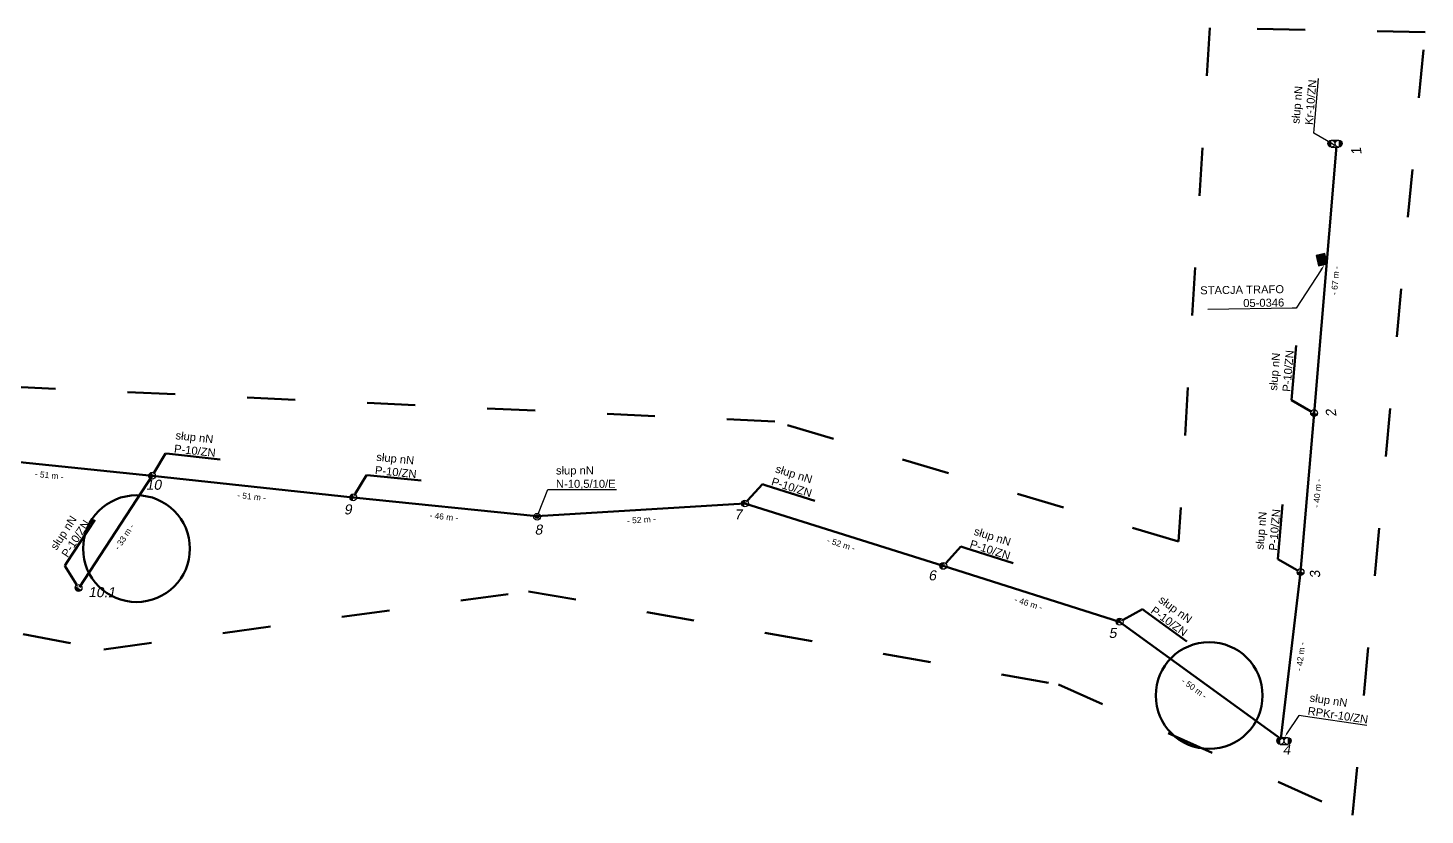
# Model space of a CAD drawing. Header units: metres. Extents: x 7547313 to 7555771, y 5771206 to 5789306.
# Drawn here: x 7555421.8 to 7555771, y 5789109 to 5789305.6 of the extents above; entities that cross this region are included whole.
import ezdxf
from ezdxf import colors
from ezdxf.entities.mleader import LeaderData, LeaderLine
from ezdxf.math import Vec2, Vec3

# ---------------------------------------------------------------- set-up
doc = ezdxf.new("R2010")
doc.units = ezdxf.units.M
doc.linetypes.add('GCAD_ISO03W100', pattern=[30, 12, -18])
for name, color, linetype, lineweight in [('!TELE', 30, 'SCARPLINE1A', 50), ('!trafo_05-0346', 6, 'GCAD_ISO03W100', 50), ('_MM LINIA Sn', 40, 'Continuous', 30), ('_numery', 7, 'Continuous', 40), ('_PRZEWIESZENIA', 6, 'Continuous', 50)]:
    doc.layers.add(name, color=color, linetype=linetype, lineweight=lineweight)
for name, color, linetype in [('!wymiary', 7, 'Continuous'), ('_MM opisy', 7, 'Continuous'), ('_MM slupy', 5, 'Continuous'), ('_mm trafo', 3, 'Continuous')]:
    doc.layers.add(name, color=color, linetype=linetype)
doc.layers.add('_arkusze model', color=7, linetype='Continuous', lineweight=50, plot=False)
doc.styles.get("Standard").update_dxf_attribs({"font": 'arial.ttf'})
doc.linetypes.add('SCARPLINE1A', pattern='A,2,[150,AAA.SHX,S=1,R=0,X=0,Y=0],1e-11', length=2)
doc.dimstyles.new('opis linie', dxfattribs={"dimtxt": 1.5, "dimasz": 0.18, "dimexe": 0.18, "dimexo": 0.0625, "dimgap": 2.5, "dimtad": 4, "dimdec": 0, "dimzin": 0, "dimdsep": 46, "dimtxsty": 'Standard', "dimcen": 0.09, "dimse1": 1, "dimse2": 1, "dimsd1": 1, "dimsd2": 1, "dimclrt": 256, "dimadec": 0, "dimazin": 0, "dimtfac": 1, "dimtdec": 0, "dimtofl": 0, "dimtmove": 0, "dimatfit": 3, "dimfxl": 1, "dimtfill": 1, "dimtolj": 1, "dimtzin": 0, "dimarcsym": 0})

# ---------------------------------------------------------------- blocks, each defined once
blk = doc.blocks.new('*D23')
at = {"layer": 'Defpoints', "color": 0}
for p in [(7555452.87, 5789193.76), (7555434.06, 5789166.34), (7555434.68, 5789165.93)]:
    blk.add_point(p, dxfattribs=at)
at = {"layer": '!wymiary', "insert": (7555445.89, 5789178.47), "char_height": 1.5, "attachment_point": 5, "rotation": 56.8281, "bg_fill": 3, "box_fill_scale": 1.1, "bg_fill_color": 9, "bg_fill_true_color": 13158600, "bg_fill_transparency": 0}
blk.add_mtext('\\A1;- 33 m -', dxfattribs=at)
blk = doc.blocks.new('*D25')
at = {"layer": 'Defpoints', "color": 0}
for p in [(7555748.85, 5789276.09), (7555742.53, 5789209.48), (7555743.28, 5789209.42)]:
    blk.add_point(p, dxfattribs=at)
at = {"layer": '!wymiary', "insert": (7555748.57, 5789242.54), "char_height": 1.5, "attachment_point": 5, "rotation": 85.2202, "bg_fill": 3, "box_fill_scale": 1.1, "bg_fill_color": 9, "bg_fill_true_color": 13158600, "bg_fill_transparency": 0}
blk.add_mtext('\\A1;- 67 m -', dxfattribs=at)
blk = doc.blocks.new('*D26')
at = {"layer": 'Defpoints', "color": 0}
for p in [(7555743.28, 5789209.42), (7555739.14, 5789169.77), (7555739.89, 5789169.71)]:
    blk.add_point(p, dxfattribs=at)
at = {"layer": '!wymiary', "insert": (7555744.09, 5789189.35), "char_height": 1.5, "attachment_point": 5, "rotation": 85.1289, "bg_fill": 3, "box_fill_scale": 1.1, "bg_fill_color": 9, "bg_fill_true_color": 13158600, "bg_fill_transparency": 0}
blk.add_mtext('\\A1;- 40 m -', dxfattribs=at)
blk = doc.blocks.new('*D27')
at = {"layer": 'Defpoints', "color": 0}
for p in [(7555739.89, 5789169.71), (7555734.19, 5789128.12), (7555734.93, 5789128.03)]:
    blk.add_point(p, dxfattribs=at)
at = {"layer": '!wymiary', "insert": (7555739.9, 5789148.57), "char_height": 1.5, "attachment_point": 5, "rotation": 83.2121, "bg_fill": 3, "box_fill_scale": 1.1, "bg_fill_color": 9, "bg_fill_true_color": 13158600, "bg_fill_transparency": 0}
blk.add_mtext('\\A1;- 42 m -', dxfattribs=at)
blk = doc.blocks.new('*D28')
at = {"layer": 'Defpoints', "color": 0}
for p in [(7555694.67, 5789157.29), (7555695.11, 5789157.9), (7555734.93, 5789128.03)]:
    blk.add_point(p, dxfattribs=at)
at = {"layer": '!wymiary', "insert": (7555713.32, 5789140.63), "char_height": 1.5, "attachment_point": 5, "rotation": 323.989, "bg_fill": 3, "box_fill_scale": 1.1, "bg_fill_color": 9, "bg_fill_true_color": 13158600, "bg_fill_transparency": 0}
blk.add_mtext('\\A1;- 50 m -', dxfattribs=at)
blk = doc.blocks.new('*D29')
at = {"layer": 'Defpoints', "color": 0}
for p in [(7555650.61, 5789171.25), (7555650.84, 5789171.96), (7555694.67, 5789157.29)]:
    blk.add_point(p, dxfattribs=at)
at = {"layer": '!wymiary', "insert": (7555671.88, 5789161.87), "char_height": 1.5, "attachment_point": 5, "rotation": 342.4271, "bg_fill": 3, "box_fill_scale": 1.1, "bg_fill_color": 9, "bg_fill_true_color": 13158600, "bg_fill_transparency": 0}
blk.add_mtext('\\A1;- 46 m -', dxfattribs=at)
blk = doc.blocks.new('*D30')
at = {"layer": 'Defpoints', "color": 0}
for p in [(7555601.02, 5789186.83), (7555601.25, 5789187.55), (7555650.61, 5789171.25)]:
    blk.add_point(p, dxfattribs=at)
at = {"layer": '!wymiary', "insert": (7555625.06, 5789176.64), "char_height": 1.5, "attachment_point": 5, "rotation": 342.5491, "bg_fill": 3, "box_fill_scale": 1.1, "bg_fill_color": 9, "bg_fill_true_color": 13158600, "bg_fill_transparency": 0}
blk.add_mtext('\\A1;- 52 m -', dxfattribs=at)
blk = doc.blocks.new('*D31')
at = {"layer": 'Defpoints', "color": 0}
for p in [(7555601.02, 5789186.83), (7555548.94, 5789184.45), (7555548.99, 5789183.7)]:
    blk.add_point(p, dxfattribs=at)
at = {"layer": '!wymiary', "insert": (7555575.16, 5789182.75), "char_height": 1.5, "attachment_point": 5, "rotation": 3.4491, "bg_fill": 3, "box_fill_scale": 1.1, "bg_fill_color": 9, "bg_fill_true_color": 13158600, "bg_fill_transparency": 0}
blk.add_mtext('\\A1;- 52 m -', dxfattribs=at)
blk = doc.blocks.new('*D32')
at = {"layer": 'Defpoints', "color": 0}
for p in [(7555503.19, 5789189.1), (7555503.12, 5789188.35), (7555548.99, 5789183.7)]:
    blk.add_point(p, dxfattribs=at)
at = {"layer": '!wymiary', "insert": (7555525.8, 5789183.52), "char_height": 1.5, "attachment_point": 5, "rotation": 354.2108, "bg_fill": 3, "box_fill_scale": 1.1, "bg_fill_color": 9, "bg_fill_true_color": 13158600, "bg_fill_transparency": 0}
blk.add_mtext('\\A1;- 46 m -', dxfattribs=at)
blk = doc.blocks.new('*D33')
at = {"layer": 'Defpoints', "color": 0}
for p in [(7555452.87, 5789193.76), (7555452.95, 5789194.5), (7555503.12, 5789188.35)]:
    blk.add_point(p, dxfattribs=at)
at = {"layer": '!wymiary', "insert": (7555477.73, 5789188.55), "char_height": 1.5, "attachment_point": 5, "rotation": 353.8563, "bg_fill": 3, "box_fill_scale": 1.1, "bg_fill_color": 9, "bg_fill_true_color": 13158600, "bg_fill_transparency": 0}
blk.add_mtext('\\A1;- 51 m -', dxfattribs=at)
blk = doc.blocks.new('*D34')
at = {"layer": 'Defpoints', "color": 0}
for p in [(7555401.95, 5789198.99), (7555402.02, 5789199.73), (7555452.87, 5789193.76)]:
    blk.add_point(p, dxfattribs=at)
at = {"layer": '!wymiary', "insert": (7555427.15, 5789193.87), "char_height": 1.5, "attachment_point": 5, "rotation": 354.1376, "bg_fill": 3, "box_fill_scale": 1.1, "bg_fill_color": 9, "bg_fill_true_color": 13158600, "bg_fill_transparency": 0}
blk.add_mtext('\\A1;- 51 m -', dxfattribs=at)
blk = doc.blocks.new('ZN')
at = {"layer": '_MM slupy', "transparency": 33554687}
h = blk.add_hatch(color=256, dxfattribs=at)
h.dxf.hatch_style = 1
h.paths.add_polyline_path([(0, -0.86), (0, 0.86, 1)])
at = {"layer": '_MM slupy'}
blk.add_circle((0, 0), 0.857, dxfattribs=at)
blk = doc.blocks.new('R')
at = {"layer": '_MM slupy', "transparency": 33554687}
h = blk.add_hatch(color=256, dxfattribs=at)
h.dxf.hatch_style = 1
h.paths.add_polyline_path([(-0.93, -0.86), (-0.93, 0.86, 1)])
h = blk.add_hatch(color=256, dxfattribs=at)
h.dxf.hatch_style = 1
h.paths.add_polyline_path([(0.93, 0.86), (0.93, -0.86, 1)])
at = {"layer": '_MM slupy'}
for points in [[(-0.93, 0.86), (0.93, 0.86)], [(-0.93, -0.86), (0.93, -0.86)]]:
    blk.add_lwpolyline(points, dxfattribs=at)
for centre in [(-0.93, 0), (0.93, 0)]:
    blk.add_circle(centre, 0.857, dxfattribs=at)
blk = doc.blocks.new('E')
at = {"layer": '_MM slupy'}
h = blk.add_hatch(color=256, dxfattribs=at)
h.dxf.hatch_style = 1
h.paths.add_polyline_path([(0.27, 0.37, 1), (-0.27, -0.37, 1)])
for radius in [0.857, 0.457]:
    blk.add_circle((0, 0), radius, dxfattribs=at)
blk = doc.blocks.new('trafo')
at = {"layer": '_mm trafo'}
h = blk.add_hatch(color=256, dxfattribs=at)
h.dxf.hatch_style = 1
h.paths.add_polyline_path([(-1.15, 1.02), (-0.52, -1.51), (1.64, -0.96), (1.01, 1.59)])
at = {"layer": '_MM LINIA Sn', "color": 2, "lineweight": 60}
for p, q in [((0.58, 0.02), (-0.43, 0.9)), ((-0.32, -0.23), (0.58, 0.02)), ((0.58, -0.92), (-0.32, -0.23)), ((0.55, -0.72), (0.41, -0.9)), ((0.41, -0.9), (0.58, -0.92)), ((0.58, -0.92), (0.55, -0.72))]:
    blk.add_line(p, q, dxfattribs=at)
at = {"layer": '_mm trafo', "flags": 128}
blk.add_lwpolyline([(-0.52, -1.52), (1.64, -0.96), (0.98, 1.58), (-1.17, 0.99), (-0.52, -1.52)], close=True, dxfattribs=at)
blk = doc.blocks.new('q')
at = {"layer": '_MM slupy'}
blk.add_blockref('ZN', (0, 0), dxfattribs=at)
at = {"layer": '_MM opisy'}
ml = blk.add_multileader_mtext('Standard', dxfattribs=at)
ml.set_content('\\pxql;słup nN\\PP-10/ZN', color=256)
ml.set_leader_properties()
ml.build(insert=Vec2(0, 0))
ml.multileader.update_dxf_attribs({"has_text_frame": 1, "text_left_attachment_type": 5, "text_right_attachment_type": 5, "dogleg_length": 1, "arrow_head_size": 1})
ctx = ml.context
ctx.base_point, ctx.char_height, ctx.arrow_head_size, ctx.landing_gap_size, ctx.plane_origin = Vec3(3.75, 5.9), 2, 1, 1, Vec3(1.72, -1.42)
ctx.left_attachment, ctx.right_attachment = 5, 5
notes = []
notes.append((ctx, [(0, (1, 1, 0), (2.75, 5.9), (1, 0), 1, [(0, [(0, 0), (2.75, 5.9)], 0, [])])]))
ctx.mtext.insert, ctx.mtext.flow_direction = Vec3(4.75, 11.7), 5
ctx.mtext.has_bg_fill, ctx.mtext.bg_color, ctx.mtext.bg_scale_factor, ctx.mtext.bg_transparency, ctx.mtext.use_window_bg_color = 1, -1023410175, 1, 0, 1
for ctx, leaders in notes:
    for number, flags, end, landing, length, lines in leaders:
        leader = LeaderData()
        leader.index, (leader.has_last_leader_line, leader.has_dogleg_vector, leader.attachment_direction) = number, flags
        leader.last_leader_point, leader.dogleg_vector, leader.dogleg_length = Vec3(end), Vec3(landing), length
        for number, points, colour, breaks in lines:
            line = LeaderLine()
            line.index, line.vertices, line.color, line.breaks = number, Vec3.list(points), colors.encode_raw_color(colour), breaks
            leader.lines.append(line)
        ctx.leaders.append(leader)

msp = doc.modelspace()

# ---------------------------------------------------------------- linework, layer by layer
at = {"layer": '!TELE'}
for points in [[(7555114.96, 5789188.91), (7555155.55, 5789190.47), (7555200.55, 5789191.99), (7555250.19, 5789193.88), (7555300.45, 5789196.63), (7555353.15, 5789197.71), (7555401.95, 5789198.99), (7555452.87, 5789193.76), (7555503.12, 5789188.35), (7555548.99, 5789183.7), (7555601.02, 5789186.83), (7555650.61, 5789171.25), (7555694.67, 5789157.29), (7555734.93, 5789128.03), (7555739.89, 5789169.71), (7555743.28, 5789209.42), (7555748.85, 5789276.09)], [(7555452.87, 5789193.76), (7555434.68, 5789165.93)]]:
    msp.add_lwpolyline(points, dxfattribs=at)

# ---------------------------------------------------------------- next in the draw order: dimensions: what is measured, and where the dimension line sits
at = {"layer": '!wymiary'}
for p1, p2, picture, middle in [((7555748.85, 5789276.09), (7555743.28, 5789209.42), '*D25', (7555748.57, 5789242.54)), ((7555452.87, 5789193.76), (7555434.68, 5789165.93), '*D23', (7555445.89, 5789178.47))]:
    dim = msp.add_aligned_dim(p1=p1, p2=p2, distance=-0.75, dimstyle='opis linie', override={"dimpost": '- <> m -'}, dxfattribs=at)
    dim.commit()
    dim.dimension.update_dxf_attribs({"geometry": picture, "text_midpoint": middle})

# ---------------------------------------------------------------- next in the draw order: block references
at = {"layer": '!TELE', "rotation": 56.82809043970897}
msp.add_blockref('q', (7555434.47, 5789165.72), dxfattribs=at)
at = {"layer": '_arkusze model', "rotation": 357.3066721443945}
msp.add_blockref('trafo', (7555744.94, 5789247.74), dxfattribs=at)

# ---------------------------------------------------------------- next in the draw order: texts
at = {"layer": '_numery', "oblique": 10}
msp.add_text('1', height=2.5, rotation=98.7744, dxfattribs=at).set_placement((7555755.21, 5789274.02))

# ---------------------------------------------------------------- next in the draw order: dimensions: what is measured, and where the dimension line sits
at = {"layer": '!wymiary'}
dim = msp.add_aligned_dim(p1=(7555743.28, 5789209.42), p2=(7555739.89, 5789169.71), distance=-0.75, dimstyle='opis linie', override={"dimpost": '- <> m -'}, dxfattribs=at)
dim.commit()
dim.dimension.update_dxf_attribs({"geometry": '*D26', "text_midpoint": (7555744.09, 5789189.35)})

# ---------------------------------------------------------------- next in the draw order: leaders
at = {"layer": '_MM opisy'}
ml = msp.add_multileader_mtext('Standard', dxfattribs=at)
ml.set_content('\\pxql;słup nN\\PKr-10/ZN', color=256)
ml.set_leader_properties()
ml.build(insert=Vec2(0, 0))
ml.multileader.update_dxf_attribs({"has_text_frame": 1, "text_left_attachment_type": 5, "text_right_attachment_type": 5, "dogleg_length": 1, "arrow_head_size": 1})
ctx = ml.context
ctx.base_point, ctx.char_height, ctx.arrow_head_size, ctx.landing_gap_size, ctx.plane_origin, ctx.plane_x_axis, ctx.plane_y_axis = Vec3(7555743.28, 5789280.32), 2, 1, 1, Vec3(7555750.41, 5789277.68), Vec3(0.083326, 0.996522), Vec3(-0.996522, 0.083326)
ctx.left_attachment, ctx.right_attachment = 5, 5
notes = []
notes.append((ctx, [(0, (1, 1, 0), (7555743.2, 5789279.33), (0.083326, 0.996522), 1, [(0, [(7555748.85, 5789276.09), (7555743.2, 5789279.33)], 0, [])])]))
ctx.mtext.insert, ctx.mtext.text_direction, ctx.mtext.flow_direction = Vec3(7555737.62, 5789281.8), Vec3(0.083326, 0.996522), 5
ctx.mtext.has_bg_fill, ctx.mtext.bg_color, ctx.mtext.bg_scale_factor, ctx.mtext.bg_transparency, ctx.mtext.use_window_bg_color = 1, -1023410175, 1, 0, 1
for ctx, leaders in notes:
    for number, flags, end, landing, length, lines in leaders:
        leader = LeaderData()
        leader.index, (leader.has_last_leader_line, leader.has_dogleg_vector, leader.attachment_direction) = number, flags
        leader.last_leader_point, leader.dogleg_vector, leader.dogleg_length = Vec3(end), Vec3(landing), length
        for number, points, colour, breaks in lines:
            line = LeaderLine()
            line.index, line.vertices, line.color, line.breaks = number, Vec3.list(points), colors.encode_raw_color(colour), breaks
            leader.lines.append(line)
        ctx.leaders.append(leader)

# ---------------------------------------------------------------- next in the draw order: block references
at = {"layer": '!TELE', "rotation": 85.22021467403857}
msp.add_blockref('q', (7555743.28, 5789209.42), dxfattribs=at)
msp.add_blockref('R', (7555748.5, 5789276.74))

# ---------------------------------------------------------------- next in the draw order: texts
at = {"layer": '_numery', "oblique": 10}
msp.add_text('10.1', height=2.5, rotation=359.8938, dxfattribs=at).set_placement((7555436.91, 5789163.43))

# ---------------------------------------------------------------- next in the draw order: dimensions: what is measured, and where the dimension line sits
at = {"layer": '!wymiary'}
dim = msp.add_aligned_dim(p1=(7555739.89, 5789169.71), p2=(7555734.93, 5789128.03), distance=-0.75, dimstyle='opis linie', override={"dimpost": '- <> m -'}, dxfattribs=at)
dim.commit()
dim.dimension.update_dxf_attribs({"geometry": '*D27', "text_midpoint": (7555739.9, 5789148.57)})

# ---------------------------------------------------------------- next in the draw order: leaders
at = {"layer": '_mm trafo', "color": 3}
ml = msp.add_multileader_mtext('Standard', dxfattribs=at)
ml.set_content('STACJA TRAFO\\P05-0346', color=3)
ml.set_leader_properties()
ml.build(insert=Vec2(0, 0))
ml.multileader.update_dxf_attribs({"has_text_frame": 1, "text_left_attachment_type": 5, "text_right_attachment_type": 5, "dogleg_length": 1, "arrow_head_size": 1.5})
ctx = ml.context
ctx.base_point, ctx.char_height, ctx.arrow_head_size, ctx.plane_origin, ctx.plane_x_axis, ctx.plane_y_axis = Vec3(7555713.13, 5789235.24), 2, 1.5, Vec3(7555749.08, 5789215.65), Vec3(0.999891, 0.014731), Vec3(-0.014731, 0.999891)
ctx.left_attachment, ctx.right_attachment, ctx.text_align_type, ctx.attachment_type = 5, 5, 2, 2
notes = []
notes.append((ctx, [(0, (1, 1, 0), (7555738.83, 5789235.62), (-0.999891, -0.014731), 1, [(0, [(7555745.84, 5789246.46)], 0, [])])]))
ctx.mtext.insert, ctx.mtext.text_direction, ctx.mtext.rotation, ctx.mtext.alignment, ctx.mtext.flow_direction = Vec3(7555735.75, 5789241.39), Vec3(0.999891, 0.014731), 6.129723, 3, 5
ctx.mtext.has_bg_fill, ctx.mtext.bg_color, ctx.mtext.bg_scale_factor, ctx.mtext.bg_transparency, ctx.mtext.use_window_bg_color = 1, -1073741824, 1, 0, 1
for ctx, leaders in notes:
    for number, flags, end, landing, length, lines in leaders:
        leader = LeaderData()
        leader.index, (leader.has_last_leader_line, leader.has_dogleg_vector, leader.attachment_direction) = number, flags
        leader.last_leader_point, leader.dogleg_vector, leader.dogleg_length = Vec3(end), Vec3(landing), length
        for number, points, colour, breaks in lines:
            line = LeaderLine()
            line.index, line.vertices, line.color, line.breaks = number, Vec3.list(points), colors.encode_raw_color(colour), breaks
            leader.lines.append(line)
        ctx.leaders.append(leader)

# ---------------------------------------------------------------- next in the draw order: block references
at = {"layer": '!TELE', "rotation": 85.12890198385236}
msp.add_blockref('q', (7555739.89, 5789169.71), dxfattribs=at)

# ---------------------------------------------------------------- next in the draw order: texts
at = {"layer": '_numery', "oblique": 10}
msp.add_text('2', height=2.5, rotation=98.7744, dxfattribs=at).set_placement((7555748.91, 5789208.6))

# ---------------------------------------------------------------- next in the draw order: dimensions: what is measured, and where the dimension line sits
at = {"layer": '!wymiary'}
dim = msp.add_aligned_dim(p1=(7555734.93, 5789128.03), p2=(7555694.67, 5789157.29), distance=-0.75, dimstyle='opis linie', override={"dimpost": '- <> m -'}, dxfattribs=at)
dim.commit()
dim.dimension.update_dxf_attribs({"geometry": '*D28', "text_midpoint": (7555713.32, 5789140.63)})

# ---------------------------------------------------------------- next in the draw order: texts
at = {"layer": '_numery', "oblique": 10}
msp.add_text('3', height=2.5, rotation=98.7744, dxfattribs=at).set_placement((7555744.92, 5789168.3))

# ---------------------------------------------------------------- next in the draw order: dimensions: what is measured, and where the dimension line sits
at = {"layer": '!wymiary'}
dim = msp.add_aligned_dim(p1=(7555694.67, 5789157.29), p2=(7555650.61, 5789171.25), distance=-0.75, dimstyle='opis linie', override={"dimpost": '- <> m -'}, dxfattribs=at)
dim.commit()
dim.dimension.update_dxf_attribs({"geometry": '*D29', "text_midpoint": (7555671.88, 5789161.87)})

# ---------------------------------------------------------------- next in the draw order: leaders
at = {"layer": '_MM opisy'}
ml = msp.add_multileader_mtext('Standard', dxfattribs=at)
ml.set_content('\\pxql;słup nN\\PRPKr-10/ZN', color=256)
ml.set_leader_properties()
ml.build(insert=Vec2(0, 0))
ml.multileader.update_dxf_attribs({"has_text_frame": 1, "text_left_attachment_type": 5, "text_right_attachment_type": 5, "dogleg_length": 1, "arrow_head_size": 1})
ctx = ml.context
ctx.base_point, ctx.char_height, ctx.arrow_head_size, ctx.landing_gap_size, ctx.plane_origin, ctx.plane_x_axis, ctx.plane_y_axis = Vec3(7555740.52, 5789133.79), 2, 1, 1, Vec3(7555737.42, 5789126.81), Vec3(0.98921, -0.146506), Vec3(0.146506, 0.98921)
ctx.left_attachment, ctx.right_attachment = 5, 5
notes = []
notes.append((ctx, [(0, (1, 1, 0), (7555739.53, 5789133.94), (0.98921, -0.146506), 1, [(0, [(7555735.93, 5789128.47), (7555739.52, 5789133.9)], 0, [])])]))
ctx.mtext.insert, ctx.mtext.text_direction, ctx.mtext.flow_direction = Vec3(7555742.35, 5789139.35), Vec3(0.98921, -0.146506), 5
ctx.mtext.has_bg_fill, ctx.mtext.bg_color, ctx.mtext.bg_scale_factor, ctx.mtext.bg_transparency, ctx.mtext.use_window_bg_color = 1, -1023410175, 1, 0, 1
for ctx, leaders in notes:
    for number, flags, end, landing, length, lines in leaders:
        leader = LeaderData()
        leader.index, (leader.has_last_leader_line, leader.has_dogleg_vector, leader.attachment_direction) = number, flags
        leader.last_leader_point, leader.dogleg_vector, leader.dogleg_length = Vec3(end), Vec3(landing), length
        for number, points, colour, breaks in lines:
            line = LeaderLine()
            line.index, line.vertices, line.color, line.breaks = number, Vec3.list(points), colors.encode_raw_color(colour), breaks
            leader.lines.append(line)
        ctx.leaders.append(leader)

# ---------------------------------------------------------------- next in the draw order: block references
at = {"layer": '!TELE', "rotation": 323.9889623516407}
msp.add_blockref('q', (7555694.67, 5789157.29), dxfattribs=at)
msp.add_blockref('R', (7555735.76, 5789127.51))

# ---------------------------------------------------------------- next in the draw order: texts
at = {"layer": '_numery', "oblique": 10}
msp.add_text('4', height=2.5, rotation=359.8938, dxfattribs=at).set_placement((7555735.41, 5789124.07))

# ---------------------------------------------------------------- next in the draw order: dimensions: what is measured, and where the dimension line sits
at = {"layer": '!wymiary'}
dim = msp.add_aligned_dim(p1=(7555650.61, 5789171.25), p2=(7555601.02, 5789186.83), distance=-0.75, dimstyle='opis linie', override={"dimpost": '- <> m -'}, dxfattribs=at)
dim.commit()
dim.dimension.update_dxf_attribs({"geometry": '*D30', "text_midpoint": (7555625.06, 5789176.64)})

# ---------------------------------------------------------------- next in the draw order: linework, layer by layer
at = {"layer": '_PRZEWIESZENIA', "color": 3}
msp.add_circle((7555717.05, 5789138.85), 13.34, dxfattribs=at)

# ---------------------------------------------------------------- next in the draw order: block references
at = {"layer": '!TELE', "rotation": 342.4271457254514}
msp.add_blockref('q', (7555650.61, 5789171.25), dxfattribs=at)

# ---------------------------------------------------------------- next in the draw order: texts
at = {"layer": '_numery', "oblique": 10}
msp.add_text('5', height=2.5, rotation=359.8938, dxfattribs=at).set_placement((7555691.95, 5789153.22))

# ---------------------------------------------------------------- next in the draw order: dimensions: what is measured, and where the dimension line sits
at = {"layer": '!wymiary'}
dim = msp.add_aligned_dim(p1=(7555601.02, 5789186.83), p2=(7555548.99, 5789183.7), distance=-0.75, dimstyle='opis linie', override={"dimpost": '- <> m -'}, dxfattribs=at)
dim.commit()
dim.dimension.update_dxf_attribs({"geometry": '*D31', "text_midpoint": (7555575.16, 5789182.75)})

# ---------------------------------------------------------------- next in the draw order: block references
at = {"layer": '!TELE', "rotation": 342.5490562083629}
msp.add_blockref('q', (7555601.02, 5789186.83), dxfattribs=at)

# ---------------------------------------------------------------- next in the draw order: texts
at = {"layer": '_numery', "oblique": 10}
msp.add_text('6', height=2.5, rotation=359.8938, dxfattribs=at).set_placement((7555646.87, 5789167.63))

# ---------------------------------------------------------------- next in the draw order: dimensions: what is measured, and where the dimension line sits
at = {"layer": '!wymiary'}
dim = msp.add_aligned_dim(p1=(7555548.99, 5789183.7), p2=(7555503.12, 5789188.35), distance=-0.75, dimstyle='opis linie', override={"dimpost": '- <> m -'}, dxfattribs=at)
dim.commit()
dim.dimension.update_dxf_attribs({"geometry": '*D32', "text_midpoint": (7555525.8, 5789183.52)})

# ---------------------------------------------------------------- next in the draw order: texts
at = {"layer": '_numery', "oblique": 10}
for s, p in [('7', (7555598.38, 5789182.85)), ('8', (7555548.48, 5789179.06))]:
    msp.add_text(s, height=2.5, rotation=359.8938, dxfattribs=at).set_placement(p)

# ---------------------------------------------------------------- next in the draw order: dimensions: what is measured, and where the dimension line sits
at = {"layer": '!wymiary'}
dim = msp.add_aligned_dim(p1=(7555503.12, 5789188.35), p2=(7555452.87, 5789193.76), distance=-0.75, dimstyle='opis linie', override={"dimpost": '- <> m -'}, dxfattribs=at)
dim.commit()
dim.dimension.update_dxf_attribs({"geometry": '*D33', "text_midpoint": (7555477.73, 5789188.55)})

# ---------------------------------------------------------------- next in the draw order: leaders
at = {"layer": '_MM opisy'}
ml = msp.add_multileader_mtext('Standard', dxfattribs=at)
ml.set_content('\\pxql;słup nN\\PN-10,5/10/E', color=256)
ml.set_leader_properties()
ml.build(insert=Vec2(0, 0))
ml.multileader.update_dxf_attribs({"has_text_frame": 1, "text_left_attachment_type": 5, "text_right_attachment_type": 5, "dogleg_length": 1, "arrow_head_size": 1})
ctx = ml.context
ctx.base_point, ctx.char_height, ctx.arrow_head_size, ctx.landing_gap_size, ctx.plane_origin = Vec3(7555552.8, 5789190.31), 2, 1, 1, Vec3(7555550.81, 5789182.09)
ctx.left_attachment, ctx.right_attachment = 5, 5
notes = []
notes.append((ctx, [(0, (1, 1, 0), (7555551.8, 5789190.31), (1, 0), 1, [(0, [(7555549.09, 5789183.51)], 0, [])])]))
ctx.mtext.insert, ctx.mtext.flow_direction = Vec3(7555553.8, 5789196.08), 5
ctx.mtext.has_bg_fill, ctx.mtext.bg_color, ctx.mtext.bg_scale_factor, ctx.mtext.bg_transparency, ctx.mtext.use_window_bg_color = 1, -1023410175, 1, 0, 1
for ctx, leaders in notes:
    for number, flags, end, landing, length, lines in leaders:
        leader = LeaderData()
        leader.index, (leader.has_last_leader_line, leader.has_dogleg_vector, leader.attachment_direction) = number, flags
        leader.last_leader_point, leader.dogleg_vector, leader.dogleg_length = Vec3(end), Vec3(landing), length
        for number, points, colour, breaks in lines:
            line = LeaderLine()
            line.index, line.vertices, line.color, line.breaks = number, Vec3.list(points), colors.encode_raw_color(colour), breaks
            leader.lines.append(line)
        ctx.leaders.append(leader)

# ---------------------------------------------------------------- next in the draw order: block references
at = {"layer": '!TELE', "rotation": 354.2107689666283}
msp.add_blockref('q', (7555503.12, 5789188.35), dxfattribs=at)
msp.add_blockref('E', (7555549.09, 5789183.51))

# ---------------------------------------------------------------- next in the draw order: dimensions: what is measured, and where the dimension line sits
at = {"layer": '!wymiary'}
dim = msp.add_aligned_dim(p1=(7555452.87, 5789193.76), p2=(7555401.95, 5789198.99), distance=-0.75, dimstyle='opis linie', override={"dimpost": '- <> m -'}, dxfattribs=at)
dim.commit()
dim.dimension.update_dxf_attribs({"geometry": '*D34', "text_midpoint": (7555427.15, 5789193.87)})

# ---------------------------------------------------------------- next in the draw order: linework, layer by layer
at = {"layer": '_PRZEWIESZENIA', "color": 3}
msp.add_circle((7555448.96, 5789175.55), 13.34, dxfattribs=at)

# ---------------------------------------------------------------- next in the draw order: block references
at = {"layer": '!TELE', "rotation": 353.8562707638941}
msp.add_blockref('q', (7555452.87, 5789193.76), dxfattribs=at)

# ---------------------------------------------------------------- next in the draw order: texts
at = {"layer": '_numery', "oblique": 10}
msp.add_text('9', height=2.5, rotation=359.8938, dxfattribs=at).set_placement((7555500.81, 5789184.11))

# ---------------------------------------------------------------- next in the draw order: linework, layer by layer
at = {"layer": '!trafo_05-0346'}
msp.add_lwpolyline([(7555099.7, 5789204.84), (7555103.41, 5789170.57), (7555327.5, 5789180.92), (7555343.54, 5789124), (7555375.11, 5789124.51), (7555391.15, 5789159.71), (7555440.83, 5789150.39), (7555546.92, 5789164.88), (7555679.41, 5789141.59), (7555752.9, 5789108.99), (7555771.01, 5789304.61), (7555717.19, 5789305.65), (7555709.42, 5789177.3), (7555608.51, 5789207.32), (7555358.03, 5789218.7), (7555279.88, 5789214.56), (7555266.95, 5789244.06), (7555232.27, 5789242.51), (7555232.27, 5789215.08)], close=True, dxfattribs=at)

# ---------------------------------------------------------------- next in the draw order: texts
at = {"layer": '_numery', "oblique": 10}
msp.add_text('10', height=2.5, rotation=359.8938, dxfattribs=at).set_placement((7555451.28, 5789190.27))

doc.saveas('drawing.dxf')
